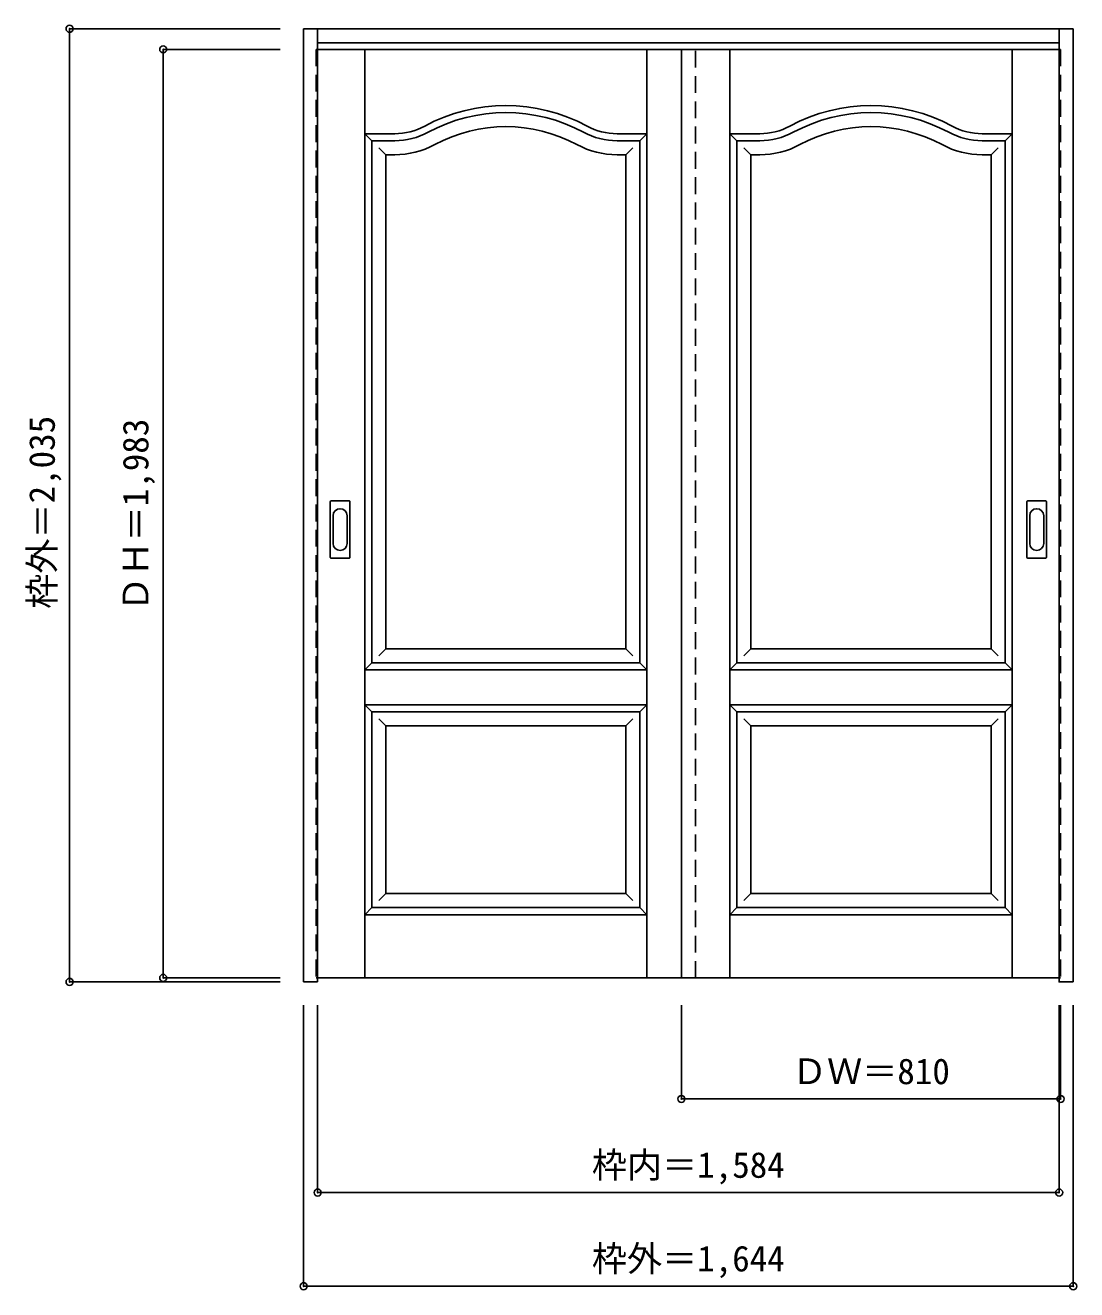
# Model space of a CAD drawing. Units: millimetres, scale not verified. Extents: x -1359 to 887, y -1528 to 1172.
import ezdxf
from ezdxf.enums import TextEntityAlignment as Align

# ---------------------------------------------------------------- set-up
doc = ezdxf.new("R2010")
doc.units = ezdxf.units.MM
doc.header["$LTSCALE"] = 30
doc.header["$PDMODE"] = 32
doc.header["$PDSIZE"] = 15
doc.linetypes.add('DASHED1', pattern=[1.8, 1.2, -0.6])
doc.layers.add('0-0', color=7, linetype='Continuous')
doc.layers.add('0-1_寸法', color=7, linetype='Continuous')
doc.styles.add('ＭＳ ゴシック', font='')
doc.styles.get('ＭＳ ゴシック').set_extended_font_data('MS Gothic')

msp = doc.modelspace()

# ---------------------------------------------------------------- linework, layer by layer
at = {"layer": '0-0', "color": 3}
for p, q in [((-764.13, -870.85), (-764.13, 1164.65)), ((-764.13, 1164.65), (879.87, 1164.65)), ((-734.13, -870.85), (-734.13, 1164.65)), ((849.87, -861.81), (849.87, 1164.65)), ((879.87, -870.85), (879.87, 1164.65)), ((-734.13, 1134.65), (849.87, 1134.65)), ((849.87, 1120.65), (-734.13, 1120.65)), ((42.87, -862.35), (42.87, 1120.65)), ((-618.63, 925.65), (-569.61, 925.65)), ((-618.63, -189.35), (-618.63, 925.65)), ((161.37, 925.65), (210.39, 925.65)), ((161.37, -189.35), (161.37, 925.65)), ((-707.13, 35.65), (-707.13, 154.65)), ((-666.63, 156.15), (-705.63, 156.15)), ((-665.13, 35.65), (-665.13, 154.65)), ((780.87, 35.65), (780.87, 154.65)), ((821.37, 156.15), (782.37, 156.15)), ((822.87, 35.65), (822.87, 154.65)), ((-705.63, 34.15), (-666.63, 34.15)), ((782.37, 34.15), (821.37, 34.15)), ((-618.63, -294.35), (-45.63, -294.35)), ((-618.63, -712.35), (-618.63, -294.35)), ((-45.63, -712.35), (-45.63, -294.35)), ((161.37, -294.35), (734.37, -294.35)), ((161.37, -712.35), (161.37, -294.35)), ((734.37, -712.35), (734.37, -294.35)), ((-618.63, -712.35), (-45.63, -712.35)), ((161.37, -712.35), (734.37, -712.35)), ((-734.13, -862.35), (849.87, -862.35)), ((849.87, -862.14), (849.87, -861.81)), ((-734.13, -870.85), (-764.13, -870.85))]:
    msp.add_line(p, q, dxfattribs=at)
at = {"layer": '0-0', "color": 4, "linetype": 'DASHED1'}
for p, q in [((-737.13, 1120.65), (-737.13, -862.35)), ((-734.13, 1120.65), (-737.13, 1120.65)), ((72.87, -862.35), (72.87, 1120.65)), ((849.87, 1120.65), (852.87, 1120.65)), ((-737.13, -862.35), (-734.13, -862.35))]:
    msp.add_line(p, q, dxfattribs=at)
at = {"layer": '0-0'}
for p, q in [((-633.63, -862.35), (-633.63, 1120.65)), ((-30.63, -862.35), (-30.63, 1120.65)), ((146.37, -862.35), (146.37, 1120.65)), ((749.37, -862.35), (749.37, 1120.65)), ((-618.63, 925.65), (-633.63, 940.65)), ((-633.63, 940.65), (-569.61, 940.65)), ((-30.63, 940.65), (-94.64, 940.65)), ((-45.63, 925.65), (-30.63, 940.65)), ((161.37, 925.65), (146.37, 940.65)), ((146.37, 940.65), (210.39, 940.65)), ((749.37, 940.65), (685.36, 940.65)), ((734.37, 925.65), (749.37, 940.65)), ((-603.63, 910.65), (-588.63, 895.65)), ((-588.63, 895.65), (-569.61, 895.65)), ((-588.63, -159.35), (-588.63, 895.65)), ((-75.63, 895.65), (-94.64, 895.65)), ((-60.63, 910.65), (-75.63, 895.65)), ((-75.63, -159.35), (-75.63, 895.65)), ((176.37, 910.65), (191.37, 895.65)), ((191.37, 895.65), (210.39, 895.65)), ((191.37, -159.35), (191.37, 895.65)), ((704.37, 895.65), (685.36, 895.65)), ((719.37, 910.65), (704.37, 895.65)), ((704.37, -159.35), (704.37, 895.65)), ((-701.13, 124.75), (-701.13, 65.55)), ((-671.13, 65.55), (-671.13, 124.75)), ((786.87, 124.75), (786.87, 65.55)), ((816.87, 65.55), (816.87, 124.75)), ((-588.63, -159.35), (-603.63, -174.35)), ((-588.63, -159.35), (-75.63, -159.35)), ((-75.63, -159.35), (-60.63, -174.35)), ((191.37, -159.35), (176.37, -174.35)), ((191.37, -159.35), (704.37, -159.35)), ((704.37, -159.35), (719.37, -174.35)), ((-618.63, -189.35), (-633.63, -204.35)), ((-633.63, -204.35), (-30.63, -204.35)), ((-45.63, -189.35), (-30.63, -204.35)), ((161.37, -189.35), (146.37, -204.35)), ((146.37, -204.35), (749.37, -204.35)), ((734.37, -189.35), (749.37, -204.35)), ((-633.63, -279.35), (-618.63, -294.35)), ((-633.63, -279.35), (-30.63, -279.35)), ((-30.63, -279.35), (-45.63, -294.35)), ((146.37, -279.35), (161.37, -294.35)), ((146.37, -279.35), (749.37, -279.35)), ((749.37, -279.35), (734.37, -294.35)), ((-603.63, -309.35), (-588.63, -324.35)), ((-60.63, -309.35), (-75.63, -324.35)), ((176.37, -309.35), (191.37, -324.35)), ((719.37, -309.35), (704.37, -324.35)), ((-588.63, -682.35), (-588.63, -324.35)), ((-588.63, -324.35), (-75.63, -324.35)), ((-75.63, -682.35), (-75.63, -324.35)), ((191.37, -682.35), (191.37, -324.35)), ((191.37, -324.35), (704.37, -324.35)), ((704.37, -682.35), (704.37, -324.35)), ((-588.63, -682.35), (-603.63, -697.35)), ((-588.63, -682.35), (-75.63, -682.35)), ((-75.63, -682.35), (-60.63, -697.35)), ((191.37, -682.35), (176.37, -697.35)), ((191.37, -682.35), (704.37, -682.35)), ((704.37, -682.35), (719.37, -697.35)), ((-618.63, -712.35), (-633.63, -727.35)), ((-633.63, -727.35), (-30.63, -727.35)), ((-45.63, -712.35), (-30.63, -727.35)), ((161.37, -712.35), (146.37, -727.35)), ((146.37, -727.35), (749.37, -727.35)), ((734.37, -712.35), (749.37, -727.35))]:
    msp.add_line(p, q, dxfattribs=at)
at = {"layer": '0-0', "color": 4, "linetype": 'DASHED1'}
msp.add_lwpolyline([(852.87, 1120.65), (852.87, -862.35), (849.87, -862.35)], dxfattribs=at)
at = {"layer": '0-0', "color": 3}
for points in [[(-618.63, -189.35), (-45.63, -189.35), (-45.63, 925.65), (-94.64, 925.65)], [(161.37, -189.35), (734.37, -189.35), (734.37, 925.65), (685.36, 925.65)], [(879.87, -870.85), (849.87, -870.85), (849.87, -862.14)]]:
    msp.add_lwpolyline(points, dxfattribs=at)
at = {"layer": '0-0'}
for centre, radius, start, end in [((-332.13, 635.65), 365, 61.6423, 118.3577), ((447.87, 635.65), 365, 61.6423, 118.3577), ((-569.61, 1075.65), 135, 270, 298.3577), ((-332.13, 635.65), 320, 61.6423, 118.3577), ((-94.64, 1075.65), 135, 241.6423, 270), ((210.39, 1075.65), 135, 270, 298.3577), ((447.87, 635.65), 320, 61.6423, 118.3577), ((685.36, 1075.65), 135, 241.6423, 270), ((-569.61, 1075.65), 180, 270, 298.3577), ((-94.64, 1075.65), 180, 241.6423, 270), ((210.39, 1075.65), 180, 270, 298.3577), ((685.36, 1075.65), 180, 241.6423, 270), ((-686.13, 124.75), 15, 0, 180), ((801.87, 124.75), 15, 0, 180), ((-686.13, 65.55), 15, 180, 0), ((801.87, 65.55), 15, 180, 0)]:
    msp.add_arc(centre, radius, start, end, dxfattribs=at)
at = {"layer": '0-0', "color": 3}
for centre, radius, start, end in [((-332.13, 635.65), 350, 61.6423, 118.3577), ((447.87, 635.65), 350, 61.6423, 118.3577), ((-569.61, 1075.65), 150, 270, 298.3577), ((-94.64, 1075.65), 150, 241.6423, 270), ((210.39, 1075.65), 150, 270, 298.3577), ((685.36, 1075.65), 150, 241.6423, 270), ((-705.63, 154.65), 1.5, 90, 180), ((-666.63, 154.65), 1.5, 0, 90), ((782.37, 154.65), 1.5, 90, 180), ((821.37, 154.65), 1.5, 0, 90), ((-705.63, 35.65), 1.5, 180, 270), ((-666.63, 35.65), 1.5, 270, 0), ((782.37, 35.65), 1.5, 180, 270), ((821.37, 35.65), 1.5, 270, 0)]:
    msp.add_arc(centre, radius, start, end, dxfattribs=at)
at = {"layer": '0-1_寸法', "color": 4}
for p, q in [((-1264.13, 1164.65), (-1264.13, -870.85)), ((-1264.13, 1164.65), (-814.13, 1164.65)), ((-1064.13, 1120.65), (-814.13, 1120.65)), ((-1064.13, 1120.65), (-1064.13, -862.35)), ((-1064.13, -862.35), (-814.13, -862.35)), ((-1264.13, -870.85), (-814.13, -870.85)), ((-764.13, -1520.85), (-764.13, -920.85)), ((-734.13, -1320.85), (-734.13, -920.85)), ((42.87, -1120.85), (42.87, -920.85)), ((852.87, -1120.85), (852.87, -920.85)), ((42.87, -1120.85), (852.87, -1120.85))]:
    msp.add_line(p, q, dxfattribs=at)
for points in [[(-764.13, -1520.85), (879.87, -1520.85), (879.87, -920.85)], [(-734.13, -1320.85), (849.87, -1320.85), (849.87, -920.85)]]:
    msp.add_lwpolyline(points, dxfattribs=at)
at = {"layer": '0-1_寸法'}
for p in [(-1264.13, 1164.65), (-1064.13, 1120.65), (-1264.13, -870.85), (-1064.13, -862.35), (42.87, -1120.85), (852.87, -1120.85), (-734.13, -1320.85), (849.87, -1320.85), (-764.13, -1520.85), (879.87, -1520.85)]:
    msp.add_point(p, dxfattribs=at)

# ---------------------------------------------------------------- texts
at = {"layer": '0-1_寸法', "style": 'ＭＳ ゴシック'}
for s, p in [('枠外＝2,035', (-1279.13, -74.1)), ('ＤＨ＝1,983', (-1079.13, -80.1))]:
    msp.add_text(s, height=54.99, rotation=90, dxfattribs=at).set_placement(p, align=Align.BOTTOM_LEFT)
for s, p in [('ＤＷ＝810', (279.12, -1105.85)), ('枠内＝1,584', (-148.38, -1305.85)), ('枠外＝1,644', (-148.38, -1505.85))]:
    msp.add_text(s, height=54.99, dxfattribs=at).set_placement(p, align=Align.BOTTOM_LEFT)

doc.saveas('drawing.dxf')
